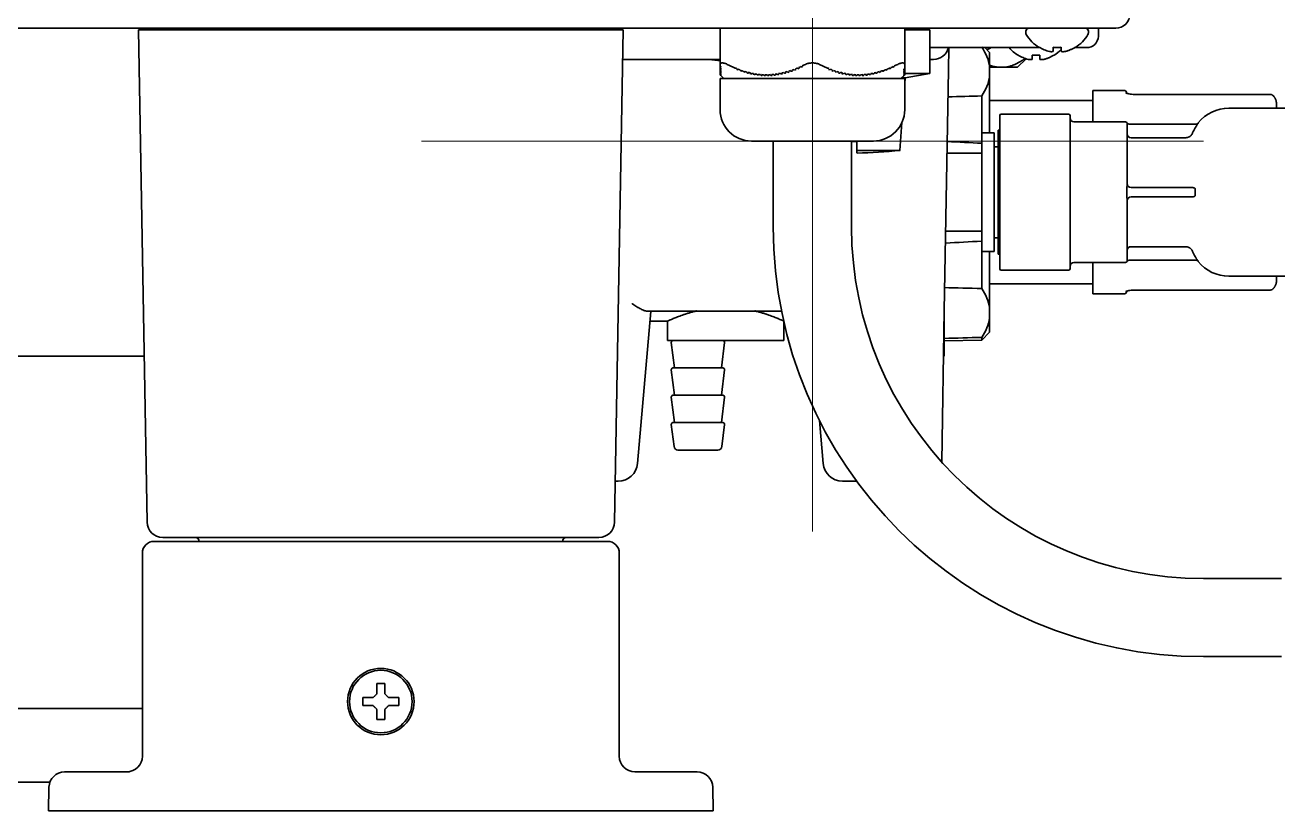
# Model space of a CAD drawing. Extents: x 6327 to 10269, y -393 to 3204.
# Drawn here: x 7969.4 to 8129.6, y 1270.8 to 1371.4 of the extents above; entities that cross this region are included whole.
import ezdxf

# ---------------------------------------------------------------- set-up
doc = ezdxf.new("R2010")
doc.units = 0
doc.header["$LTSCALE"] = 5
doc.layers.get('0').update_dxf_attribs({"linetype": 'CONTINUOUS', "lineweight": 0})
doc.layers.add('1', color=7, linetype='CONTINUOUS', true_color=0xffffff)

msp = doc.modelspace()

# ---------------------------------------------------------------- linework, layer by layer
at = {"color": 1}
for p, q in [((8070.07, 1406.58), (8070.07, 1306.58)), ((8020.07, 1356.58), (8120.07, 1356.58))]:
    msp.add_line(p, q, dxfattribs=at)
at = {"layer": '1', "color": 7, "linetype": 'Continuous', "lineweight": 35}
for p, q in [((7474.67, 1371.03), (8108.87, 1371.03)), ((7983.87, 1370.83), (7987.87, 1370.83)), ((7984.97, 1307.79), (7983.87, 1370.83)), ((8041.87, 1370.83), (7987.87, 1370.83)), ((7996.12, 1371.03), (7996.12, 1370.83)), ((8000.62, 1370.83), (8000.62, 1371.03)), ((8005.37, 1371.03), (8005.37, 1370.83)), ((8024.37, 1370.83), (8024.37, 1371.03)), ((8027.67, 1370.83), (8027.67, 1371.03)), ((8029.12, 1371.03), (8029.12, 1370.83)), ((8033.62, 1370.83), (8033.62, 1371.03)), ((8041.87, 1370.83), (8045.87, 1370.83)), ((8044.77, 1307.79), (8045.87, 1370.83)), ((8058.27, 1366.35), (8058.27, 1371.03)), ((8081.87, 1366.35), (8081.87, 1371.03)), ((8081.87, 1370.83), (8085.1, 1370.83)), ((8085.1, 1365.23), (8085.1, 1370.83)), ((8097.37, 1370.63), (8097.37, 1370.43)), ((8105.37, 1370.43), (8105.37, 1370.63)), ((8106.67, 1371.03), (8106.64, 1369.97)), ((8099.17, 1368.53), (8085.1, 1368.53)), ((8087.53, 1368.53), (8087.48, 1365.67)), ((8092.72, 1367.93), (8092.13, 1368.53)), ((8099.07, 1368.55), (8099.07, 1368.58)), ((8101.67, 1368.53), (8100.87, 1368.53)), ((8101.88, 1368.53), (8101.67, 1368.53)), ((8105.14, 1368.53), (8103.6, 1368.53)), ((8103.67, 1368.58), (8103.67, 1368.55)), ((8045.8, 1367.03), (8058.27, 1367.03)), ((8085.1, 1367.03), (8085.54, 1367.03)), ((8092.72, 1366.15), (8092.72, 1367.93)), ((8096.29, 1366.02), (8097.39, 1367.12)), ((8096.37, 1367.55), (8096.37, 1367.58)), ((8100.97, 1367.58), (8100.97, 1367.55)), ((8058.27, 1366.2), (8058.27, 1366.35)), ((8058.27, 1366.2), (8058.27, 1366.12)), ((8058.27, 1366), (8058.27, 1366.12)), ((8058.27, 1366), (8058.27, 1365.93)), ((8058.37, 1365.83), (8058.27, 1365.93)), ((8058.27, 1365.82), (8058.27, 1365.93)), ((8058.27, 1365.82), (8058.27, 1365.75)), ((8058.37, 1365.73), (8058.27, 1365.82)), ((8058.37, 1365.66), (8058.27, 1365.75)), ((8058.27, 1365.66), (8058.27, 1365.75)), ((8058.27, 1365.66), (8058.27, 1365.6)), ((8058.37, 1365.56), (8058.27, 1365.66)), ((8058.37, 1365.5), (8058.27, 1365.6)), ((8058.27, 1365.51), (8058.27, 1365.6)), ((8058.27, 1365.51), (8058.27, 1365.46)), ((8058.37, 1365.42), (8058.27, 1365.51)), ((8058.37, 1365.37), (8058.27, 1365.46)), ((8058.27, 1365.39), (8058.27, 1365.46)), ((8058.27, 1365.39), (8058.27, 1365.34)), ((8058.37, 1365.29), (8058.27, 1365.39)), ((8058.37, 1365.25), (8058.27, 1365.34)), ((8058.27, 1365.28), (8058.27, 1365.34)), ((8058.27, 1365.28), (8058.27, 1365.25)), ((8058.37, 1365.19), (8058.27, 1365.28)), ((8058.37, 1365.15), (8058.27, 1365.25)), ((8058.27, 1365.2), (8058.27, 1365.25)), ((8058.37, 1366.11), (8058.37, 1366.03)), ((8058.37, 1365.91), (8058.37, 1365.83)), ((8058.37, 1365.73), (8058.37, 1365.66)), ((8058.37, 1365.56), (8058.37, 1365.5)), ((8058.37, 1365.42), (8058.37, 1365.37)), ((8058.37, 1365.29), (8058.37, 1365.25)), ((8060.37, 1365.85), (8060.42, 1365.76)), ((8060.54, 1365.78), (8060.59, 1365.69)), ((8060.8, 1365.69), (8060.85, 1365.59)), ((8060.98, 1365.62), (8061.03, 1365.53)), ((8061.24, 1365.54), (8061.29, 1365.44)), ((8061.41, 1365.48), (8061.46, 1365.39)), ((8061.67, 1365.41), (8061.72, 1365.31)), ((8061.84, 1365.36), (8061.89, 1365.27)), ((8062.1, 1365.3), (8062.15, 1365.2)), ((8062.27, 1365.26), (8062.32, 1365.16)), ((8066.05, 1365.15), (8066, 1365.25)), ((8066.22, 1365.19), (8066.17, 1365.28)), ((8066.48, 1365.25), (8066.43, 1365.34)), ((8066.65, 1365.29), (8066.6, 1365.39)), ((8066.91, 1365.37), (8066.86, 1365.46)), ((8067.09, 1365.42), (8067.04, 1365.51)), ((8067.35, 1365.5), (8067.3, 1365.6)), ((8067.52, 1365.56), (8067.47, 1365.66)), ((8067.78, 1365.66), (8067.73, 1365.75)), ((8067.95, 1365.73), (8067.9, 1365.82)), ((8068.21, 1365.83), (8068.16, 1365.93)), ((8072.17, 1365.85), (8072.12, 1365.76)), ((8072.34, 1365.78), (8072.29, 1365.69)), ((8072.6, 1365.69), (8072.55, 1365.59)), ((8072.78, 1365.62), (8072.73, 1365.53)), ((8073.04, 1365.54), (8072.99, 1365.44)), ((8073.21, 1365.48), (8073.16, 1365.39)), ((8073.47, 1365.41), (8073.42, 1365.31)), ((8073.64, 1365.36), (8073.59, 1365.27)), ((8073.9, 1365.3), (8073.85, 1365.2)), ((8074.07, 1365.26), (8074.02, 1365.16)), ((8077.75, 1365.15), (8077.8, 1365.25)), ((8077.92, 1365.19), (8077.97, 1365.28)), ((8078.18, 1365.25), (8078.23, 1365.34)), ((8078.35, 1365.29), (8078.4, 1365.39)), ((8078.61, 1365.37), (8078.66, 1365.46)), ((8078.79, 1365.42), (8078.84, 1365.51)), ((8079.05, 1365.5), (8079.1, 1365.6)), ((8079.22, 1365.56), (8079.27, 1365.66)), ((8079.48, 1365.66), (8079.53, 1365.75)), ((8079.65, 1365.73), (8079.7, 1365.82)), ((8079.91, 1365.83), (8079.96, 1365.93)), ((8081.87, 1365.85), (8081.77, 1365.76)), ((8081.87, 1365.78), (8081.77, 1365.69)), ((8081.77, 1365.69), (8081.77, 1365.76)), ((8081.87, 1365.69), (8081.77, 1365.59)), ((8081.87, 1365.62), (8081.77, 1365.53)), ((8081.77, 1365.53), (8081.77, 1365.59)), ((8081.87, 1365.54), (8081.77, 1365.44)), ((8081.87, 1365.48), (8081.77, 1365.39)), ((8081.77, 1365.39), (8081.77, 1365.44)), ((8081.87, 1365.41), (8081.77, 1365.31)), ((8081.87, 1365.36), (8081.77, 1365.27)), ((8081.77, 1365.27), (8081.77, 1365.31)), ((8081.87, 1365.3), (8081.77, 1365.2)), ((8081.87, 1365.26), (8081.77, 1365.16)), ((8081.87, 1365.84), (8081.87, 1365.78)), ((8081.87, 1365.69), (8081.87, 1365.78)), ((8081.87, 1365.69), (8081.87, 1365.62)), ((8081.87, 1365.54), (8081.87, 1365.62)), ((8081.87, 1365.54), (8081.87, 1365.48)), ((8081.87, 1365.41), (8081.87, 1365.48)), ((8081.87, 1365.41), (8081.87, 1365.36)), ((8081.87, 1365.3), (8081.87, 1365.36)), ((8081.87, 1365.3), (8081.87, 1365.26)), ((8081.87, 1365.21), (8081.87, 1365.26)), ((8087.48, 1365.67), (8086.94, 1334.89)), ((8092.72, 1366.15), (8092.72, 1364.82)), ((8093.87, 1366.02), (8092.72, 1366.02)), ((8093.87, 1366.02), (8094.65, 1366.02)), ((8096.29, 1366.02), (8094.65, 1366.02)), ((8058.27, 1365.2), (8058.27, 1365.17)), ((8058.37, 1365.1), (8058.27, 1365.2)), ((8058.37, 1365.07), (8058.27, 1365.17)), ((8058.27, 1365.13), (8058.27, 1365.17)), ((8058.27, 1365.13), (8058.27, 1365.11)), ((8058.37, 1365.03), (8058.27, 1365.13)), ((8058.37, 1365.01), (8058.27, 1365.11)), ((8058.27, 1365.09), (8058.27, 1365.11)), ((8058.27, 1365.09), (8058.27, 1365.08)), ((8058.37, 1364.99), (8058.27, 1365.09)), ((8058.27, 1365.08), (8058.37, 1364.98)), ((8058.27, 1365.06), (8058.27, 1365.08)), ((8058.27, 1365.06), (8058.27, 1365.06)), ((8058.27, 1365.06), (8058.37, 1364.96)), ((8058.27, 1365.06), (8058.37, 1364.96)), ((8058.27, 1365.06), (8058.76, 1364.58)), ((8070.07, 1364.58), (8058.27, 1364.58)), ((8058.27, 1364.58), (8058.27, 1360.58)), ((8058.37, 1365.19), (8058.37, 1365.15)), ((8058.37, 1365.1), (8058.37, 1365.07)), ((8058.37, 1365.03), (8058.37, 1365.01)), ((8058.37, 1364.99), (8058.37, 1364.98)), ((8058.37, 1364.96), (8058.37, 1364.96)), ((8062.53, 1365.21), (8062.58, 1365.11)), ((8062.71, 1365.18), (8062.76, 1365.08)), ((8062.97, 1365.14), (8063.02, 1365.04)), ((8063.14, 1365.12), (8063.19, 1365.02)), ((8063.4, 1365.09), (8063.45, 1364.99)), ((8063.57, 1365.08), (8063.62, 1364.98)), ((8063.83, 1365.07), (8063.88, 1364.97)), ((8064.01, 1365.06), (8064.06, 1364.96)), ((8064.27, 1365.06), (8064.32, 1364.96)), ((8064.44, 1365.06), (8064.49, 1364.96)), ((8064.75, 1364.98), (8064.7, 1365.08)), ((8064.92, 1364.99), (8064.87, 1365.09)), ((8065.18, 1365.01), (8065.13, 1365.11)), ((8065.36, 1365.03), (8065.31, 1365.13)), ((8065.62, 1365.07), (8065.57, 1365.17)), ((8065.79, 1365.1), (8065.74, 1365.2)), ((8081.87, 1364.58), (8070.07, 1364.58)), ((8074.33, 1365.21), (8074.28, 1365.11)), ((8074.51, 1365.18), (8074.46, 1365.08)), ((8074.77, 1365.14), (8074.72, 1365.04)), ((8074.94, 1365.12), (8074.89, 1365.02)), ((8075.2, 1365.09), (8075.15, 1364.99)), ((8075.37, 1365.08), (8075.32, 1364.98)), ((8075.63, 1365.07), (8075.58, 1364.97)), ((8075.81, 1365.06), (8075.76, 1364.96)), ((8076.07, 1365.06), (8076.02, 1364.96)), ((8076.24, 1365.06), (8076.19, 1364.96)), ((8076.45, 1364.98), (8076.5, 1365.08)), ((8076.62, 1364.99), (8076.67, 1365.09)), ((8076.88, 1365.01), (8076.93, 1365.11)), ((8077.06, 1365.03), (8077.11, 1365.13)), ((8077.32, 1365.07), (8077.37, 1365.17)), ((8077.49, 1365.1), (8077.54, 1365.2)), ((8081.39, 1364.58), (8081.87, 1365.06)), ((8081.48, 1364.67), (8081.92, 1364.67)), ((8081.87, 1365.21), (8081.77, 1365.11)), ((8081.77, 1365.16), (8081.77, 1365.2)), ((8081.87, 1365.18), (8081.77, 1365.08)), ((8081.87, 1365.14), (8081.77, 1365.04)), ((8081.87, 1365.12), (8081.77, 1365.02)), ((8081.77, 1365.08), (8081.77, 1365.11)), ((8081.87, 1365.09), (8081.77, 1364.99)), ((8081.87, 1365.08), (8081.77, 1364.98)), ((8081.87, 1365.07), (8081.77, 1364.97)), ((8081.87, 1365.06), (8081.77, 1364.96)), ((8081.77, 1365.02), (8081.77, 1365.04)), ((8081.77, 1364.98), (8081.77, 1364.99)), ((8081.77, 1364.96), (8081.77, 1364.97)), ((8085.1, 1365.23), (8081.8, 1365.23)), ((8081.87, 1365.21), (8081.87, 1365.18)), ((8081.87, 1365.14), (8081.87, 1365.18)), ((8081.87, 1365.14), (8081.87, 1365.12)), ((8081.87, 1365.09), (8081.87, 1365.12)), ((8081.87, 1365.09), (8081.87, 1365.08)), ((8081.87, 1365.07), (8081.87, 1365.08)), ((8081.87, 1365.07), (8081.87, 1365.06)), ((8081.87, 1365.06), (8081.87, 1365.06)), ((8081.87, 1363.95), (8081.92, 1364.67)), ((8081.87, 1360.58), (8081.87, 1364.58)), ((8081.92, 1364.67), (8085.1, 1365.23)), ((8092.72, 1364.82), (8092.72, 1357.63)), ((8091.72, 1356.29), (8091.72, 1362.35)), ((8105.92, 1359.03), (8105.92, 1363.03)), ((8110.02, 1363.03), (8105.92, 1363.03)), ((8110.22, 1362.83), (8110.22, 1362.63)), ((8128.54, 1362.55), (8111.22, 1362.55)), ((8111.22, 1362.55), (8111.22, 1362.55)), ((8105.92, 1361.78), (8092.72, 1361.78)), ((8148.32, 1360.78), (8123.32, 1360.78)), ((8129.42, 1361.32), (8129.42, 1360.78)), ((8081.27, 1355.37), (8081.52, 1358.94)), ((8094.02, 1359.83), (8094.02, 1350.03)), ((8102.82, 1360.03), (8094.22, 1360.03)), ((8103.02, 1340.23), (8103.02, 1359.83)), ((8110.12, 1359.03), (8103.52, 1359.03)), ((8110.29, 1358.94), (8110.29, 1358.93)), ((8119.43, 1358.91), (8119.43, 1358.9)), ((8091.72, 1342.43), (8091.72, 1357.63)), ((8093.32, 1357.63), (8091.72, 1357.63)), ((8093.32, 1357.63), (8093.32, 1342.43)), ((8093.82, 1357.98), (8093.82, 1350.03)), ((8094.02, 1357.98), (8093.82, 1357.98)), ((8110.32, 1358.76), (8110.32, 1351.08)), ((8119.04, 1358.73), (8110.7, 1358.73)), ((8077.87, 1356.58), (8062.27, 1356.58)), ((8065.07, 1356.58), (8065.07, 1345.58)), ((8075.07, 1345.58), (8075.07, 1356.58)), ((8075.77, 1356.53), (8075.07, 1356.53)), ((8075.77, 1355.37), (8075.77, 1356.53)), ((8093.82, 1355.85), (8093.32, 1355.85)), ((8117.78, 1357), (8110.82, 1357)), ((8081.27, 1355.37), (8075.77, 1355.37)), ((8091.72, 1355.03), (8087.29, 1355.03)), ((8093.82, 1350.03), (8093.82, 1342.08)), ((8094.02, 1350.03), (8094.02, 1340.23)), ((8110.29, 1349.61), (8110.29, 1350.45)), ((8118.6, 1350.63), (8110.82, 1350.63)), ((8110.82, 1349.43), (8118.6, 1349.43)), ((8119.04, 1350.44), (8119.04, 1349.62)), ((8110.32, 1348.97), (8110.32, 1341.29)), ((8087.12, 1345.03), (8091.72, 1345.03)), ((8091.72, 1337.7), (8091.72, 1343.76)), ((8093.32, 1344.2), (8093.82, 1344.2)), ((8110.82, 1343.05), (8117.78, 1343.05)), ((8091.72, 1342.43), (8093.32, 1342.43)), ((8092.72, 1342.43), (8092.72, 1335.24)), ((8093.82, 1342.08), (8094.02, 1342.08)), ((8110.7, 1341.33), (8119.04, 1341.33)), ((8094.22, 1340.03), (8102.82, 1340.03)), ((8103.52, 1341.03), (8110.12, 1341.03)), ((8105.92, 1337.03), (8105.92, 1341.03)), ((8110.29, 1341.12), (8110.29, 1341.11)), ((8119.43, 1341.15), (8119.43, 1341.14)), ((8092.72, 1338.28), (8105.92, 1338.28)), ((8123.32, 1339.28), (8148.32, 1339.28)), ((8129.42, 1339.28), (8129.42, 1338.73)), ((8105.92, 1337.03), (8110.02, 1337.03)), ((8110.22, 1337.23), (8110.22, 1337.43)), ((8111.22, 1337.5), (8111.22, 1337.51)), ((8111.22, 1337.5), (8128.54, 1337.5)), ((8066.13, 1334.82), (8048.87, 1334.82)), ((8049.4, 1334.74), (8049.41, 1334.82)), ((8086.6, 1315.5), (8086.94, 1334.89)), ((8092.72, 1335.24), (8092.72, 1333.9)), ((8047.7, 1315.31), (8049.4, 1334.74)), ((8049.29, 1333.53), (8051.62, 1333.53)), ((8051.52, 1333.57), (8051.52, 1331.03)), ((8066.33, 1333.53), (8066.41, 1333.53)), ((8066.42, 1331.03), (8066.42, 1333.47)), ((8086.92, 1333.79), (8086.92, 1329.03)), ((8092.72, 1332.13), (8092.72, 1333.9)), ((8091.72, 1331.11), (8092.72, 1332.13)), ((8066.42, 1331.03), (8051.52, 1331.03)), ((8052.02, 1330.8), (8052.42, 1327.53)), ((8058.42, 1327.53), (8058.82, 1330.8)), ((8086.92, 1331.02), (8091.72, 1331.11)), ((8091.72, 1331.11), (8091.72, 1331.44)), ((7902.78, 1329.03), (7981.68, 1329.03)), ((7981.68, 1329.03), (7983.12, 1329.03)), ((7983.12, 1329.03), (7984.6, 1329.03)), ((8052.02, 1327.3), (8052.42, 1324.03)), ((8052.22, 1327.53), (8058.62, 1327.53)), ((8058.42, 1324.03), (8058.82, 1327.3)), ((8052.02, 1323.8), (8052.42, 1320.53)), ((8052.22, 1324.03), (8058.62, 1324.03)), ((8058.42, 1320.53), (8058.82, 1323.8)), ((8052.22, 1320.53), (8058.62, 1320.53)), ((8070.97, 1320.81), (8071.45, 1315.31)), ((8052.02, 1320.3), (8052.37, 1317.47)), ((8058.48, 1317.47), (8058.82, 1320.3)), ((8057.98, 1317.03), (8052.87, 1317.03)), ((8044.86, 1313.03), (8045.21, 1313.03)), ((8073.94, 1313.03), (8075.74, 1313.03)), ((7985.87, 1305.33), (7988.37, 1305.33)), ((7988.97, 1305.83), (7986.97, 1305.83)), ((7988.37, 1305.33), (8041.37, 1305.33)), ((8040.77, 1305.83), (7988.97, 1305.83)), ((8038.11, 1305.33), (8038.11, 1305.33)), ((8042.77, 1305.83), (8040.77, 1305.83)), ((8041.37, 1305.33), (8043.87, 1305.33)), ((7984.37, 1277.83), (7984.37, 1303.83)), ((8045.37, 1303.83), (8045.37, 1277.83)), ((8130.07, 1300.58), (8120.07, 1300.58)), ((8120.07, 1290.58), (8130.07, 1290.58)), ((8012.57, 1284.83), (8012.57, 1285.33)), ((8017.17, 1285.33), (8017.17, 1284.83)), ((7981.65, 1283.95), (7902.85, 1283.95)), ((7982.16, 1283.95), (7981.65, 1283.95)), ((7984.37, 1283.95), (7982.16, 1283.95)), ((8012.57, 1284.33), (8012.57, 1284.83)), ((8017.17, 1284.83), (8017.17, 1284.33)), ((7973.46, 1275.58), (7973.45, 1275.57)), ((7974.43, 1275.83), (7976.43, 1275.83)), ((7976.43, 1275.83), (7982.74, 1275.83)), ((8047.37, 1275.83), (8053.32, 1275.83)), ((8053.32, 1275.83), (8055.32, 1275.83)), ((8056.3, 1275.57), (8056.28, 1275.58)), ((7972.55, 1274.53), (7966.36, 1274.53)), ((7972.37, 1270.83), (7972.43, 1273.86)), ((8057.32, 1273.86), (8057.37, 1270.83)), ((7976.37, 1270.83), (7972.37, 1270.83)), ((8053.37, 1270.83), (7976.37, 1270.83)), ((8057.37, 1270.83), (8053.37, 1270.83))]:
    msp.add_line(p, q, dxfattribs=at)
for radius in [4.25, 4]:
    msp.add_circle((8014.87, 1284.83), radius, dxfattribs=at)
for centre, radius, start, end in [((8108.87, 1372.83), 1.8, 270, 0), ((8097.77, 1370.63), 0.4, 90, 180), ((8097.77, 1370.43), 0.4, 180, 210.3012), ((8101.57, 1372.65), 4.8, 210.3012, 238.6074), ((8101.17, 1372.65), 4.8, 301.3459, 329.6988), ((8104.97, 1370.63), 0.4, 0, 90), ((8104.97, 1370.43), 0.4, 329.6988, 0), ((8085.54, 1369.03), 2, 270, 345.5221), ((8098.87, 1371.65), 4.8, 220.5419, 238.6273), ((8101.37, 1372.33), 3.78, 262.3959, 269.9965), ((8101.37, 1372.33), 3.78, 270.0035, 277.6041), ((8105.14, 1370.03), 1.5, 270, 358), ((8098.47, 1371.65), 4.8, 301.3727, 315.5264), ((8185.17, 1505.34), 188.32, 227.6358, 227.6769), ((8194.36, 1514.41), 201.27, 227.4571, 227.4958), ((8210.35, 1530.22), 223.82, 227.1979, 227.2328), ((8110.02, 1362.83), 0.2, 0, 90), ((8062.27, 1360.58), 4, 180, 270), ((8077.87, 1360.58), 4, 270, 0), ((8123.32, 1355.78), 5, 90, 141.1508), ((8094.22, 1359.83), 0.2, 90, 180), ((8102.82, 1359.83), 0.2, 0, 90), ((8103.52, 1359.53), 0.5, 180, 270), ((8110.12, 1358.83), 0.2, 34.8499, 90), ((8110.7, 1359.23), 0.5, 214.8499, 270), ((8119.04, 1359.23), 0.5, 270, 321.1508), ((7949.62, -1340.61), 2700.64, 86.98385, 87.07739), ((8074.86, 1415.03), 60, 270.8721, 276.1375), ((8110.82, 1351.13), 0.5, 180, 270), ((8110.82, 1348.93), 0.5, 90, 180), ((8120.07, 1345.58), 55, 180, 270), ((8120.07, 1345.58), 45, 180, 270), ((7949.62, 4040.66), 2700.64, 272.91779, 273.01615), ((8110.7, 1340.83), 0.5, 90, 145.1501), ((8119.04, 1340.83), 0.5, 38.8492, 90), ((8094.22, 1340.23), 0.2, 180, 270), ((8102.82, 1340.23), 0.2, 270, 0), ((8103.52, 1340.53), 0.5, 90, 180), ((8110.12, 1341.23), 0.2, 270, 325.1501), ((8123.32, 1344.28), 5, 218.8492, 270), ((8110.02, 1337.23), 0.2, 270, 0), ((8052.22, 1330.83), 0.2, 90, 186.9365), ((8058.62, 1330.83), 0.2, 353.0635, 90), ((8052.22, 1327.33), 0.2, 90, 186.9365), ((8058.62, 1327.33), 0.2, 353.0635, 90), ((8052.22, 1323.83), 0.2, 90, 186.9365), ((8058.62, 1323.83), 0.2, 353.0635, 90), ((8052.22, 1320.33), 0.2, 90, 186.9365), ((8058.62, 1320.33), 0.2, 353.0635, 90), ((8052.87, 1317.53), 0.5, 186.9365, 270), ((8057.98, 1317.53), 0.5, 270, 353.0635), ((8045.21, 1315.53), 2.5, 270.5394, 355), ((8073.94, 1315.53), 2.5, 185, 269.238), ((7986.97, 1307.83), 2, 181, 270), ((8042.77, 1307.83), 2, 270, 359), ((7985.87, 1303.83), 1.5, 90, 180), ((7991.13, 1305.33), 0.5, 1, 90), ((8038.61, 1305.33), 0.5, 90, 179), ((8043.87, 1303.83), 1.5, 0, 90), ((7982.37, 1277.83), 2, 270, 0), ((8047.37, 1277.83), 2, 180, 270), ((7974.43, 1273.83), 2, 90, 179), ((8055.32, 1273.83), 2, 1, 90)]:
    msp.add_arc(centre, radius, start, end, dxfattribs=at)
for centre, major_axis, ratio, start_param, end_param in [((8065.22, 1381.53), (0, 16.72), 0.866025, 2.803604, 2.816256), ((8064.99, 1381.12), (0, 16.18), 0.866025, 2.818486, 2.837982), ((8064.91, 1380.43), (0, 15.57), 0.866025, 2.835814, 2.849259), ((8064.72, 1380.11), (0, 15.12), 0.866025, 2.851342, 2.87199), ((8064.67, 1379.49), (0, 14.58), 0.866025, 2.869992, 2.884205), ((8064.52, 1379.24), (0, 14.22), 0.866025, 2.886105, 2.907849), ((8064.5, 1378.68), (0, 13.75), 0.866025, 2.90606, 2.920993), ((8064.38, 1378.52), (0, 13.47), 0.866025, 2.922673, 2.945428), ((8064.28, 1377.92), (0, 12.87), 0.866025, 2.960893, 2.984539), ((8064.08, 1377.84), (0, 12.78), 0.866025, 3.291947, 3.315729), ((8063.99, 1378.41), (0, 13.36), 0.866025, 3.331293, 3.354207), ((8063.97, 1378.56), (0, 13.62), 0.866025, 3.355847, 3.370895), ((8063.85, 1379.11), (0, 14.08), 0.866025, 3.369144, 3.391064), ((8063.81, 1379.34), (0, 14.43), 0.866025, 3.39293, 3.407267), ((8063.66, 1379.95), (0, 14.96), 0.866025, 3.405302, 3.426138), ((8063.58, 1380.27), (0, 15.39), 0.866025, 3.428193, 3.44177), ((8063.41, 1380.94), (0, 15.99), 0.866025, 3.439628, 3.459319), ((8063.28, 1381.34), (0, 16.51), 0.866025, 3.461528, 3.474314), ((8063.08, 1382.08), (0, 17.18), 0.866025, 3.472031, 3.490549), ((8062.91, 1382.56), (0, 17.81), 0.866025, 3.492876, 3.504862), ((8062.66, 1383.36), (0, 18.56), 0.866025, 3.502473, 3.519811), ((8144.38, 1530.22), (0, -223.82), 0.5, 5.536148, 5.536757), ((8136.64, 1514.41), (0, -201.27), 0.5, 5.540672, 5.541346), ((8062.44, 1383.94), (0, 19.29), 0.866025, 3.522224, 3.533416), ((8062.13, 1384.88), (0, 20.19), 0.866025, 3.530974, 3.549782), ((8132.22, 1505.34), (0, -188.32), 0.5, 5.54379, 5.544508), ((8076.92, 1381.53), (0, -16.72), 0.866025, 5.945196, 5.957848), ((8076.79, 1381.12), (0, -16.18), 0.866025, 5.960079, 5.979575), ((8076.61, 1380.43), (0, -15.57), 0.866025, 5.977407, 5.990852), ((8076.52, 1380.11), (0, -15.12), 0.866025, 5.992935, 6.013582), ((8076.37, 1379.49), (0, -14.58), 0.866025, 6.011585, 6.025797), ((8076.32, 1379.24), (0, -14.22), 0.866025, 6.027697, 6.049442), ((8076.2, 1378.68), (0, -13.75), 0.866025, 6.047652, 6.062585), ((8076.18, 1378.52), (0, -13.47), 0.866025, 6.064266, 6.08702), ((8076.08, 1377.92), (0, -12.87), 0.866025, 6.102485, 6.126131), ((8075.88, 1377.84), (0, -12.78), 0.866025, 0.150355, 0.174136), ((8075.79, 1378.41), (0, -13.36), 0.866025, 0.189701, 0.212614), ((8075.67, 1378.56), (0, -13.62), 0.866025, 0.214254, 0.229302), ((8075.65, 1379.11), (0, -14.08), 0.866025, 0.227551, 0.249472), ((8075.51, 1379.34), (0, -14.43), 0.866025, 0.251338, 0.265675), ((8075.46, 1379.95), (0, -14.96), 0.866025, 0.26371, 0.284546), ((8075.28, 1380.27), (0, -15.39), 0.866025, 0.286601, 0.300177), ((8075.21, 1380.94), (0, -15.99), 0.866025, 0.298035, 0.317727), ((8074.98, 1381.34), (0, -16.51), 0.866025, 0.319935, 0.332721), ((8074.88, 1382.08), (0, -17.18), 0.866025, 0.330439, 0.348956), ((8074.61, 1382.56), (0, -17.81), 0.866025, 0.351283, 0.363269), ((8004.1, 1530.22), (0, -223.82), 0.5, 0.746428, 0.747037), ((8074.46, 1383.36), (0, -18.56), 0.866025, 0.36088, 0.378218), ((8012.35, 1514.41), (0, -201.27), 0.5, 0.741839, 0.742513), ((8074.14, 1383.94), (0, -19.29), 0.866025, 0.380632, 0.391823), ((8017.12, 1505.34), (0, -188.32), 0.5, 0.738677, 0.739395), ((8073.93, 1384.88), (0, -20.19), 0.866025, 0.389382, 0.408189), ((8064.37, 1378.02), (0, 13.07), 0.866025, 2.943883, 2.959468), ((8064.3, 1377.49), (0, 12.53), 0.866025, 2.983273, 2.999417), ((8064.22, 1377.46), (0, 12.41), 0.866025, 3.000555, 3.024939), ((8064.25, 1377.09), (0, 12.13), 0.866025, 3.023982, 3.040571), ((8064.19, 1377.13), (0, 12.08), 0.866025, 3.041395, 3.066336), ((8064.23, 1376.82), (0, 11.86), 0.866025, 3.065712, 3.082613), ((8064.17, 1376.93), (0, 11.87), 0.866025, 3.083101, 3.108394), ((8064.22, 1376.68), (0, 11.72), 0.866025, 3.108118, 3.125186), ((8064.17, 1376.86), (0, 11.8), 0.866025, 3.125326, 3.150747), ((8064.22, 1376.67), (0, 11.71), 0.866025, 3.150828, 3.167908), ((8064.17, 1376.91), (0, 11.85), 0.866025, 3.167692, 3.193022), ((8064.22, 1376.79), (0, 11.83), 0.866025, 3.193452, 3.210392), ((8064.16, 1377.09), (0, 12.03), 0.866025, 3.209826, 3.234841), ((8064.2, 1377.03), (0, 12.07), 0.866025, 3.235609, 3.252261), ((8064.13, 1377.4), (0, 12.34), 0.866025, 3.251358, 3.275849), ((8064.16, 1377.41), (0, 12.45), 0.866025, 3.276936, 3.293163), ((8064.09, 1377.92), (0, 12.97), 0.866025, 3.317108, 3.332793), ((8076.07, 1378.02), (0, -13.07), 0.866025, 6.085476, 6.10106), ((8076, 1377.49), (0, -12.53), 0.866025, 6.124865, 6.141009), ((8076.02, 1377.46), (0, -12.41), 0.866025, 6.142147, 6.166532), ((8075.95, 1377.09), (0, -12.13), 0.866025, 6.165575, 6.182164), ((8075.99, 1377.13), (0, -12.08), 0.866025, 6.182987, 6.207929), ((8075.93, 1376.82), (0, -11.86), 0.866025, 6.207304, 6.224206), ((8075.97, 1376.93), (0, -11.87), 0.866025, 6.224694, 6.249986), ((8075.92, 1376.68), (0, -11.72), 0.866025, 6.249711, 6.266779), ((8075.97, 1376.86), (0, -11.8), 0.866025, 6.266918, 6.29234), ((8075.92, 1376.67), (0, -11.71), 0.866025, 0.009235, 0.026316), ((8075.97, 1376.91), (0, -11.85), 0.866025, 0.0261, 0.051429), ((8075.92, 1376.79), (0, -11.83), 0.866025, 0.051859, 0.0688), ((8075.96, 1377.09), (0, -12.03), 0.866025, 0.068233, 0.093248), ((8075.9, 1377.03), (0, -12.07), 0.866025, 0.094016, 0.110668), ((8075.93, 1377.4), (0, -12.34), 0.866025, 0.109765, 0.134256), ((8075.86, 1377.41), (0, -12.45), 0.866025, 0.135344, 0.151571), ((8075.79, 1377.92), (0, -12.97), 0.866025, 0.175515, 0.191201), ((7949.62, 2710.8), (2700.64, 0), 0.5, 4.763435, 4.765031), ((8110.82, 1357.5), (0.5, 0), 0.98933, 3.141593, 4.712389), ((8110.82, 1342.56), (-0.5, 0), 0.98933, -1.570796, 0), ((7949.62, -10.75), (-2700.64, 0), 0.5, 4.659747, 4.661527), ((7949.62, 2679.89), (-2700.64, 0), 0.5, 1.621658, 1.623438)]:
    msp.add_ellipse(centre, major_axis=major_axis, ratio=ratio, start_param=start_param, end_param=end_param, dxfattribs=at)
for points, knots in [([(8091.72, 1368.62), (8091.98, 1368.22), (8092.2, 1367.81), (8092.54, 1366.99), (8092.66, 1366.57), (8092.72, 1366.15)], [0, 0, 0, 0, 0.5, 0.5, 1, 1, 1, 1]), ([(8092.38, 1368.27), (8092.41, 1368.29), (8092.49, 1368.32), (8092.62, 1368.38), (8092.76, 1368.45), (8092.84, 1368.5), (8092.87, 1368.52)], [0, 0, 0, 0, 0.178863, 0.513168, 0.847473, 1, 1, 1, 1]), ([(8099.07, 1368.58), (8099.28, 1368.46), (8099.49, 1368.35), (8099.81, 1368.21), (8099.92, 1368.17), (8100.14, 1368.09), (8100.26, 1368.06), (8100.37, 1368.03)], [0, 0, 0, 0, 0.5, 0.5, 0.75, 0.75, 1, 1, 1, 1]), ([(8101.87, 1368.58), (8101.87, 1368.46), (8101.87, 1368.35), (8101.87, 1368.21), (8101.87, 1368.17), (8101.87, 1368.09), (8101.87, 1368.06), (8101.87, 1368.03)], [0, 0, 0, 0, 0.5, 0.5, 0.75, 0.75, 1, 1, 1, 1]), ([(8058.27, 1366.86), (8058.23, 1366.87), (8058.2, 1366.87), (8058.13, 1366.88), (8058.09, 1366.88), (8058.03, 1366.89), (8057.86, 1366.91), (8057.7, 1366.93), (8057.45, 1366.96), (8057.32, 1366.97), (8057.07, 1366.99), (8056.95, 1367.01), (8056.71, 1367.02), (8056.59, 1367.03), (8056.47, 1367.03)], [0, 0, 0, 0, 0.05784, 0.05784, 0.110182, 0.110182, 0.162524, 0.371893, 0.371893, 0.581262, 0.581262, 0.790631, 0.790631, 1, 1, 1, 1]), ([(8097.25, 1367.14), (8097.06, 1367.01), (8096.87, 1366.88), (8096.36, 1366.56), (8096.03, 1366.39), (8095.6, 1366.24), (8095.52, 1366.21), (8095.39, 1366.17), (8095.34, 1366.15), (8095.26, 1366.13), (8095.04, 1366.08), (8094.83, 1366.04), (8094.65, 1366.02)], [0, 0, 0, 0, 0.223488, 0.223488, 0.611744, 0.611744, 0.708808, 0.708808, 0.75734, 0.75734, 0.805872, 1, 1, 1, 1]), ([(8096.37, 1367.58), (8096.58, 1367.46), (8096.79, 1367.35), (8097.11, 1367.21), (8097.22, 1367.17), (8097.44, 1367.09), (8097.56, 1367.06), (8097.67, 1367.03)], [0, 0, 0, 0, 0.5, 0.5, 0.75, 0.75, 1, 1, 1, 1]), ([(8099.17, 1367.58), (8099.17, 1367.46), (8099.17, 1367.35), (8099.17, 1367.21), (8099.17, 1367.17), (8099.17, 1367.09), (8099.17, 1367.06), (8099.17, 1367.03)], [0, 0, 0, 0, 0.5, 0.5, 0.75, 0.75, 1, 1, 1, 1]), ([(8059.27, 1366.35), (8059.2, 1366.38), (8059.13, 1366.41), (8059, 1366.47), (8058.93, 1366.5), (8058.85, 1366.52), (8058.84, 1366.53), (8058.81, 1366.53), (8058.76, 1366.55), (8058.72, 1366.56), (8058.64, 1366.57), (8058.59, 1366.58), (8058.53, 1366.58), (8058.52, 1366.58), (8058.5, 1366.57), (8058.47, 1366.57), (8058.44, 1366.57), (8058.39, 1366.55), (8058.36, 1366.54), (8058.33, 1366.51), (8058.33, 1366.51), (8058.32, 1366.49), (8058.3, 1366.48), (8058.29, 1366.46), (8058.28, 1366.41), (8058.27, 1366.38), (8058.27, 1366.35)], [0, 0, 0, 0, 0.125, 0.125, 0.25, 0.25, 0.28125, 0.28125, 0.3125, 0.375, 0.375, 0.5, 0.5, 0.53125, 0.53125, 0.5625, 0.625, 0.625, 0.75, 0.75, 0.78125, 0.78125, 0.8125, 0.875, 0.875, 1, 1, 1, 1]), ([(8069.07, 1366.35), (8069.14, 1366.38), (8069.22, 1366.41), (8069.38, 1366.47), (8069.46, 1366.5), (8069.57, 1366.52), (8069.59, 1366.53), (8069.63, 1366.53), (8069.69, 1366.55), (8069.76, 1366.56), (8069.89, 1366.57), (8069.98, 1366.58), (8070.16, 1366.58), (8070.25, 1366.57), (8070.43, 1366.55), (8070.52, 1366.54), (8070.62, 1366.51), (8070.64, 1366.51), (8070.69, 1366.49), (8070.75, 1366.48), (8070.81, 1366.46), (8070.93, 1366.41), (8071, 1366.38), (8071.07, 1366.35)], [0, 0, 0, 0, 0.125, 0.125, 0.25, 0.25, 0.28125, 0.28125, 0.3125, 0.375, 0.375, 0.5, 0.5, 0.625, 0.625, 0.75, 0.75, 0.78125, 0.78125, 0.8125, 0.875, 0.875, 1, 1, 1, 1]), ([(8081.87, 1366.35), (8081.87, 1366.38), (8081.87, 1366.41), (8081.85, 1366.47), (8081.83, 1366.5), (8081.8, 1366.52), (8081.8, 1366.53), (8081.78, 1366.53), (8081.76, 1366.55), (8081.74, 1366.56), (8081.69, 1366.57), (8081.65, 1366.58), (8081.59, 1366.58), (8081.58, 1366.58), (8081.56, 1366.57), (8081.52, 1366.57), (8081.48, 1366.57), (8081.4, 1366.55), (8081.34, 1366.54), (8081.26, 1366.51), (8081.25, 1366.51), (8081.22, 1366.49), (8081.17, 1366.48), (8081.12, 1366.46), (8081.02, 1366.41), (8080.94, 1366.38), (8080.87, 1366.35)], [0, 0, 0, 0, 0.125, 0.125, 0.25, 0.25, 0.28125, 0.28125, 0.3125, 0.375, 0.375, 0.5, 0.5, 0.53125, 0.53125, 0.5625, 0.625, 0.625, 0.75, 0.75, 0.78125, 0.78125, 0.8125, 0.875, 0.875, 1, 1, 1, 1]), ([(8093.87, 1366.02), (8093.52, 1366.06), (8093.18, 1366.14), (8092.8, 1366.28), (8092.76, 1366.3), (8092.72, 1366.31)], [0, 0, 0, 0, 0.890875, 0.890875, 1, 1, 1, 1]), ([(8092.72, 1364.82), (8092.66, 1364.39), (8092.54, 1363.98), (8092.2, 1363.16), (8091.98, 1362.75), (8091.72, 1362.35)], [0, 0, 0, 0, 0.5, 0.5, 1, 1, 1, 1]), ([(8111.22, 1362.56), (8111.18, 1362.55), (8111, 1362.55), (8110.7, 1362.58), (8110.4, 1362.64), (8110.23, 1362.7), (8110.19, 1362.72), (8110.18, 1362.73), (8110.18, 1362.73)], [0, 0, 0, 0, 0.089897, 0.349036, 0.612704, 0.835843, 0.975178, 1, 1, 1, 1]), ([(8128.81, 1362.51), (8128.78, 1362.52), (8128.75, 1362.53), (8128.68, 1362.54), (8128.65, 1362.55), (8128.59, 1362.55), (8128.55, 1362.55), (8128.49, 1362.55), (8128.46, 1362.55), (8128.42, 1362.55)], [0, 0, 0, 0, 0.25, 0.25, 0.5, 0.5, 0.75, 0.75, 1, 1, 1, 1]), ([(8129.27, 1361.99), (8129.25, 1362.04), (8129.22, 1362.09), (8129.17, 1362.17), (8129.16, 1362.19), (8129.12, 1362.24), (8129.11, 1362.26), (8129.05, 1362.33), (8129.01, 1362.37), (8128.95, 1362.42), (8128.94, 1362.43), (8128.92, 1362.44), (8128.9, 1362.45), (8128.87, 1362.48), (8128.84, 1362.5), (8128.81, 1362.51)], [0, 0, 0, 0, 0.25, 0.25, 0.375, 0.375, 0.5, 0.5, 0.75, 0.75, 0.8125, 0.8125, 0.875, 0.875, 1, 1, 1, 1]), ([(8129.42, 1361.32), (8129.42, 1361.33), (8129.42, 1361.34), (8129.42, 1361.35), (8129.42, 1361.38), (8129.42, 1361.43), (8129.42, 1361.47), (8129.4, 1361.56), (8129.39, 1361.62), (8129.37, 1361.71), (8129.37, 1361.73), (8129.35, 1361.79), (8129.34, 1361.82), (8129.31, 1361.89), (8129.29, 1361.95), (8129.27, 1361.99)], [0, 0, 0, 0, 0.03125, 0.03125, 0.0625, 0.125, 0.25, 0.25, 0.5, 0.5, 0.625, 0.625, 0.75, 0.75, 1, 1, 1, 1]), ([(8110.32, 1358.76), (8110.32, 1358.77), (8110.32, 1358.78), (8110.32, 1358.79), (8110.32, 1358.8), (8110.32, 1358.82), (8110.32, 1358.83), (8110.31, 1358.85), (8110.31, 1358.86), (8110.31, 1358.87), (8110.3, 1358.88), (8110.3, 1358.9), (8110.29, 1358.91), (8110.29, 1358.92), (8110.29, 1358.93), (8110.29, 1358.93)], [0, 0, 0, 0, 0.0625, 0.0625, 0.125, 0.125, 0.25, 0.25, 0.375, 0.375, 0.5, 0.5, 0.75, 0.75, 1, 1, 1, 1]), ([(8119.43, 1358.9), (8119.43, 1358.9), (8119.43, 1358.9), (8119.42, 1358.89), (8119.42, 1358.88), (8119.41, 1358.87), (8119.4, 1358.86), (8119.4, 1358.85), (8119.39, 1358.83), (8119.38, 1358.82), (8119.37, 1358.8), (8119.36, 1358.8), (8119.36, 1358.79), (8119.35, 1358.78), (8119.33, 1358.75), (8119.31, 1358.72), (8119.29, 1358.69), (8119.28, 1358.68), (8119.27, 1358.66), (8119.27, 1358.65), (8119.25, 1358.63), (8119.24, 1358.61), (8119.21, 1358.56), (8119.19, 1358.53), (8119.16, 1358.48), (8119.15, 1358.47), (8119.14, 1358.46), (8119.12, 1358.43), (8119.11, 1358.4), (8119.07, 1358.34), (8119.05, 1358.3), (8119.03, 1358.26)], [0, 0, 0, 0, 0.0625, 0.0625, 0.125, 0.1875, 0.1875, 0.25, 0.25, 0.3125, 0.3125, 0.34375, 0.34375, 0.375, 0.375, 0.5, 0.5, 0.53125, 0.53125, 0.5625, 0.5625, 0.625, 0.625, 0.75, 0.75, 0.78125, 0.78125, 0.8125, 0.875, 0.875, 1, 1, 1, 1]), ([(8118.7, 1357.62), (8118.7, 1357.59), (8118.69, 1357.57), (8118.66, 1357.53), (8118.65, 1357.51), (8118.61, 1357.44), (8118.56, 1357.36), (8118.49, 1357.29), (8118.44, 1357.25), (8118.43, 1357.24), (8118.42, 1357.23), (8118.39, 1357.2), (8118.36, 1357.18), (8118.3, 1357.14), (8118.25, 1357.12), (8118.19, 1357.09), (8118.17, 1357.08), (8118.12, 1357.06), (8118.07, 1357.04), (8118.03, 1357.03), (8117.98, 1357.02), (8117.95, 1357.02), (8117.88, 1357), (8117.83, 1357), (8117.78, 1357)], [0, 0, 0, 0, 0.0625, 0.0625, 0.125, 0.125, 0.25, 0.375, 0.375, 0.40625, 0.40625, 0.4375, 0.5, 0.5, 0.625, 0.625, 0.6875, 0.6875, 0.75, 0.8125, 0.8125, 0.875, 0.875, 1, 1, 1, 1]), ([(8075.77, 1355.03), (8075.77, 1355.03), (8075.77, 1355.03), (8075.77, 1355.03), (8075.77, 1355.03), (8075.77, 1355.04), (8075.77, 1355.04), (8075.77, 1355.05), (8075.77, 1355.06), (8075.77, 1355.07), (8075.77, 1355.09), (8075.77, 1355.11), (8075.77, 1355.14), (8075.77, 1355.18), (8075.77, 1355.23), (8075.77, 1355.29), (8075.77, 1355.34), (8075.77, 1355.37)], [0, 0, 0, 0, 0.009524, 0.080272, 0.151021, 0.221769, 0.292517, 0.363265, 0.434014, 0.504762, 0.57551, 0.646259, 0.717007, 0.787755, 0.858503, 0.929252, 1, 1, 1, 1]), ([(8110.29, 1350.45), (8110.29, 1350.5), (8110.29, 1350.56), (8110.29, 1350.64), (8110.29, 1350.67), (8110.3, 1350.72), (8110.3, 1350.75), (8110.3, 1350.8), (8110.31, 1350.83), (8110.31, 1350.88), (8110.31, 1350.91), (8110.32, 1350.96), (8110.32, 1350.98), (8110.32, 1351.02), (8110.32, 1351.03), (8110.32, 1351.06), (8110.32, 1351.07), (8110.32, 1351.08)], [0, 0, 0, 0, 0.25, 0.25, 0.375, 0.375, 0.5, 0.5, 0.625, 0.625, 0.75, 0.75, 0.875, 0.875, 0.9375, 0.9375, 1, 1, 1, 1]), ([(8110.32, 1348.97), (8110.32, 1348.98), (8110.32, 1348.99), (8110.32, 1349.02), (8110.32, 1349.03), (8110.32, 1349.07), (8110.32, 1349.09), (8110.31, 1349.14), (8110.31, 1349.17), (8110.31, 1349.22), (8110.3, 1349.25), (8110.3, 1349.33), (8110.29, 1349.39), (8110.29, 1349.5), (8110.29, 1349.55), (8110.29, 1349.61)], [0, 0, 0, 0, 0.0625, 0.0625, 0.125, 0.125, 0.25, 0.25, 0.375, 0.375, 0.5, 0.5, 0.75, 0.75, 1, 1, 1, 1]), ([(8119.04, 1350.44), (8119.04, 1350.44), (8119.04, 1350.45), (8119.04, 1350.46), (8119.03, 1350.46), (8119.03, 1350.47), (8119.03, 1350.48), (8119.02, 1350.49), (8119.02, 1350.49), (8119.01, 1350.51), (8119, 1350.51), (8118.98, 1350.53), (8118.97, 1350.53), (8118.95, 1350.55), (8118.94, 1350.55), (8118.92, 1350.56), (8118.91, 1350.56), (8118.89, 1350.58), (8118.87, 1350.58), (8118.82, 1350.6), (8118.8, 1350.6), (8118.76, 1350.61), (8118.74, 1350.61), (8118.68, 1350.62), (8118.64, 1350.63), (8118.6, 1350.63)], [0, 0, 0, 0, 0.03125, 0.03125, 0.0625, 0.0625, 0.09375, 0.09375, 0.125, 0.125, 0.1875, 0.1875, 0.25, 0.25, 0.3125, 0.3125, 0.375, 0.375, 0.5, 0.5, 0.625, 0.625, 0.75, 0.75, 1, 1, 1, 1]), ([(8118.6, 1349.43), (8118.64, 1349.43), (8118.68, 1349.43), (8118.74, 1349.44), (8118.76, 1349.44), (8118.8, 1349.45), (8118.82, 1349.46), (8118.87, 1349.47), (8118.89, 1349.48), (8118.92, 1349.49), (8118.93, 1349.49), (8118.94, 1349.5), (8118.95, 1349.51), (8118.97, 1349.52), (8118.98, 1349.53), (8119, 1349.54), (8119.01, 1349.55), (8119.02, 1349.56), (8119.02, 1349.56), (8119.03, 1349.57), (8119.03, 1349.58), (8119.03, 1349.59), (8119.04, 1349.59), (8119.04, 1349.6), (8119.04, 1349.61), (8119.04, 1349.62)], [0, 0, 0, 0, 0.25, 0.25, 0.375, 0.375, 0.5, 0.5, 0.625, 0.625, 0.6875, 0.6875, 0.75, 0.75, 0.8125, 0.8125, 0.875, 0.875, 0.90625, 0.90625, 0.9375, 0.9375, 0.96875, 0.96875, 1, 1, 1, 1]), ([(8117.78, 1343.05), (8117.83, 1343.05), (8117.88, 1343.05), (8117.95, 1343.04), (8117.98, 1343.03), (8118.03, 1343.02), (8118.05, 1343.02), (8118.12, 1342.99), (8118.16, 1342.98), (8118.23, 1342.94), (8118.25, 1342.93), (8118.3, 1342.91), (8118.32, 1342.9), (8118.38, 1342.86), (8118.45, 1342.8), (8118.52, 1342.72), (8118.57, 1342.67), (8118.58, 1342.65), (8118.61, 1342.61), (8118.63, 1342.59), (8118.66, 1342.52), (8118.69, 1342.48), (8118.7, 1342.43)], [0, 0, 0, 0, 0.125, 0.125, 0.1875, 0.1875, 0.25, 0.25, 0.375, 0.375, 0.4375, 0.4375, 0.5, 0.5, 0.625, 0.75, 0.75, 0.8125, 0.8125, 0.875, 0.875, 1, 1, 1, 1]), ([(8110.29, 1341.12), (8110.29, 1341.12), (8110.29, 1341.13), (8110.29, 1341.14), (8110.29, 1341.14), (8110.3, 1341.15), (8110.3, 1341.16), (8110.3, 1341.17), (8110.31, 1341.18), (8110.31, 1341.2), (8110.31, 1341.2), (8110.32, 1341.22), (8110.32, 1341.24), (8110.32, 1341.25), (8110.32, 1341.26), (8110.32, 1341.27), (8110.32, 1341.28), (8110.32, 1341.29)], [0, 0, 0, 0, 0.25, 0.25, 0.375, 0.375, 0.5, 0.5, 0.625, 0.625, 0.75, 0.75, 0.875, 0.875, 0.9375, 0.9375, 1, 1, 1, 1]), ([(8119.03, 1341.79), (8119.05, 1341.75), (8119.07, 1341.71), (8119.11, 1341.65), (8119.12, 1341.63), (8119.14, 1341.61), (8119.14, 1341.6), (8119.15, 1341.58), (8119.16, 1341.57), (8119.19, 1341.52), (8119.21, 1341.49), (8119.24, 1341.44), (8119.25, 1341.42), (8119.27, 1341.4), (8119.27, 1341.39), (8119.28, 1341.37), (8119.29, 1341.37), (8119.31, 1341.33), (8119.33, 1341.3), (8119.36, 1341.27), (8119.36, 1341.25), (8119.38, 1341.24), (8119.38, 1341.23), (8119.39, 1341.22), (8119.39, 1341.22), (8119.4, 1341.19), (8119.41, 1341.18), (8119.42, 1341.16), (8119.42, 1341.16), (8119.43, 1341.15), (8119.43, 1341.15), (8119.43, 1341.15)], [0, 0, 0, 0, 0.125, 0.125, 0.1875, 0.1875, 0.21875, 0.21875, 0.25, 0.25, 0.375, 0.375, 0.4375, 0.4375, 0.46875, 0.46875, 0.5, 0.5, 0.625, 0.625, 0.6875, 0.6875, 0.71875, 0.71875, 0.75, 0.75, 0.875, 0.875, 0.9375, 0.9375, 1, 1, 1, 1]), ([(8128.81, 1337.54), (8128.84, 1337.56), (8128.87, 1337.57), (8128.92, 1337.61), (8128.94, 1337.63), (8128.99, 1337.66), (8129.01, 1337.68), (8129.05, 1337.73), (8129.07, 1337.75), (8129.11, 1337.79), (8129.12, 1337.82), (8129.16, 1337.86), (8129.17, 1337.89), (8129.22, 1337.96), (8129.25, 1338.01), (8129.27, 1338.06)], [0, 0, 0, 0, 0.125, 0.125, 0.25, 0.25, 0.375, 0.375, 0.5, 0.5, 0.625, 0.625, 0.75, 0.75, 1, 1, 1, 1]), ([(8129.27, 1338.06), (8129.29, 1338.1), (8129.32, 1338.18), (8129.37, 1338.31), (8129.4, 1338.44), (8129.42, 1338.59), (8129.42, 1338.68), (8129.42, 1338.73), (8129.42, 1338.73), (8129.42, 1338.73)], [0, 0, 0, 0, 0.199998, 0.399997, 0.599995, 0.799994, 0.999992, 0.999992, 1, 1, 1, 1]), ([(8091.72, 1337.7), (8091.98, 1337.3), (8092.2, 1336.89), (8092.54, 1336.07), (8092.66, 1335.66), (8092.72, 1335.24)], [0, 0, 0, 0, 0.5, 0.5, 1, 1, 1, 1]), ([(8110.18, 1337.33), (8110.18, 1337.33), (8110.19, 1337.33), (8110.21, 1337.34), (8110.31, 1337.38), (8110.52, 1337.44), (8110.85, 1337.49), (8111.14, 1337.51), (8111.3, 1337.5), (8111.32, 1337.5)], [0, 0, 0, 0, 0.01828, 0.118401, 0.264158, 0.470163, 0.71053, 0.959062, 1, 1, 1, 1]), ([(8128.81, 1337.54), (8128.78, 1337.53), (8128.75, 1337.52), (8128.68, 1337.51), (8128.65, 1337.51), (8128.59, 1337.5), (8128.55, 1337.5), (8128.49, 1337.5), (8128.46, 1337.5), (8128.42, 1337.51)], [0, 0, 0, 0, 0.25, 0.25, 0.5, 0.5, 0.75, 0.75, 1, 1, 1, 1]), ([(8048.87, 1334.82), (8048.84, 1334.82), (8048.81, 1334.82), (8048.74, 1334.83), (8048.71, 1334.84), (8048.64, 1334.86), (8048.6, 1334.87), (8048.55, 1334.88), (8048.53, 1334.89), (8048.49, 1334.9), (8048.47, 1334.91), (8048.38, 1334.95), (8048.3, 1334.98), (8048.15, 1335.06), (8048.07, 1335.1), (8047.96, 1335.16), (8047.94, 1335.17), (8047.9, 1335.19), (8047.84, 1335.23), (8047.78, 1335.26), (8047.66, 1335.34), (8047.58, 1335.39), (8047.41, 1335.49), (8047.33, 1335.55), (8047.2, 1335.63), (8047.16, 1335.66), (8047.1, 1335.7), (8047.06, 1335.72), (8047.03, 1335.74), (8047.01, 1335.76), (8047, 1335.76), (8046.99, 1335.77)], [0, 0, 0, 0, 0.0625, 0.0625, 0.125, 0.125, 0.1875, 0.1875, 0.21875, 0.21875, 0.25, 0.25, 0.375, 0.375, 0.5, 0.5, 0.53125, 0.53125, 0.5625, 0.625, 0.625, 0.75, 0.75, 0.875, 0.875, 0.9375, 0.9375, 0.96875, 0.984375, 0.984375, 1, 1, 1, 1]), ([(8051.52, 1333.53), (8051.52, 1333.53), (8051.54, 1333.53), (8051.58, 1333.55), (8051.61, 1333.57), (8051.62, 1333.57), (8051.63, 1333.58), (8051.64, 1333.58), (8051.67, 1333.59), (8051.69, 1333.6), (8051.75, 1333.63), (8051.84, 1333.67), (8052.02, 1333.75), (8052.17, 1333.81), (8052.29, 1333.86), (8052.33, 1333.87), (8052.39, 1333.9), (8052.42, 1333.91), (8052.46, 1333.93), (8052.57, 1333.97), (8052.79, 1334.06), (8053.11, 1334.18), (8053.34, 1334.26), (8053.52, 1334.33), (8053.61, 1334.36), (8053.71, 1334.39), (8053.78, 1334.41), (8053.81, 1334.42), (8053.97, 1334.48), (8054.24, 1334.56), (8054.67, 1334.69), (8055.02, 1334.78), (8055.22, 1334.83), (8055.26, 1334.84)], [0, 0, 0, 0, 0.068283, 0.138369, 0.138369, 0.15589, 0.15589, 0.173412, 0.173412, 0.208454, 0.208454, 0.27854, 0.348625, 0.418711, 0.418711, 0.453753, 0.453753, 0.471275, 0.471275, 0.488796, 0.558882, 0.628967, 0.699053, 0.699053, 0.734095, 0.751617, 0.751617, 0.769138, 0.769138, 0.839223, 0.909309, 0.979394, 1, 1, 1, 1]), ([(8062.69, 1334.84), (8062.73, 1334.83), (8062.93, 1334.78), (8063.27, 1334.69), (8063.56, 1334.61), (8063.77, 1334.54), (8063.84, 1334.52), (8063.94, 1334.49), (8063.98, 1334.48), (8064.04, 1334.46), (8064.21, 1334.4), (8064.49, 1334.3), (8064.84, 1334.18), (8065.16, 1334.06), (8065.35, 1333.98), (8065.46, 1333.94), (8065.49, 1333.93), (8065.53, 1333.91), (8065.55, 1333.9), (8065.62, 1333.87), (8065.66, 1333.86), (8065.78, 1333.81), (8065.92, 1333.75), (8066.1, 1333.67), (8066.2, 1333.63), (8066.28, 1333.59), (8066.31, 1333.58), (8066.35, 1333.56), (8066.35, 1333.56), (8066.37, 1333.55), (8066.38, 1333.54), (8066.4, 1333.54), (8066.42, 1333.53), (8066.42, 1333.53), (8066.42, 1333.53)], [0, 0, 0, 0, 0.019493, 0.089611, 0.15973, 0.15973, 0.194789, 0.194789, 0.212319, 0.212319, 0.229848, 0.299967, 0.370085, 0.440203, 0.510322, 0.510322, 0.527851, 0.527851, 0.545381, 0.545381, 0.58044, 0.58044, 0.650558, 0.720677, 0.790795, 0.790795, 0.860914, 0.860914, 0.878443, 0.878443, 0.895973, 0.931032, 0.931032, 1, 1, 1, 1]), ([(8092.72, 1333.9), (8092.66, 1333.48), (8092.54, 1333.06), (8092.2, 1332.24), (8091.98, 1331.84), (8091.72, 1331.44)], [0, 0, 0, 0, 0.5, 0.5, 1, 1, 1, 1]), ([(8015.37, 1287.13), (8015.37, 1286.92), (8015.37, 1286.71), (8015.37, 1286.39), (8015.37, 1286.28), (8015.37, 1286.05), (8015.37, 1285.94), (8015.37, 1285.83)], [0, 0, 0, 0, 0.5, 0.5, 0.75, 0.75, 1, 1, 1, 1]), ([(8012.57, 1285.33), (8012.78, 1285.33), (8012.99, 1285.33), (8013.31, 1285.33), (8013.42, 1285.33), (8013.64, 1285.33), (8013.76, 1285.33), (8013.87, 1285.33)], [0, 0, 0, 0, 0.5, 0.5, 0.75, 0.75, 1, 1, 1, 1]), ([(8014.37, 1282.53), (8014.37, 1282.73), (8014.37, 1282.94), (8014.37, 1283.26), (8014.37, 1283.37), (8014.37, 1283.6), (8014.37, 1283.71), (8014.37, 1283.83)], [0, 0, 0, 0, 0.5, 0.5, 0.75, 0.75, 1, 1, 1, 1]), ([(8017.17, 1284.33), (8016.97, 1284.33), (8016.76, 1284.33), (8016.44, 1284.33), (8016.33, 1284.33), (8016.1, 1284.33), (8015.99, 1284.33), (8015.87, 1284.33)], [0, 0, 0, 0, 0.5, 0.5, 0.75, 0.75, 1, 1, 1, 1])]:
    msp.add_open_spline(points, degree=3, knots=knots, dxfattribs=at)
for points in [[(8100.87, 1368.03), (8100.87, 1368.04), (8100.87, 1368.07), (8100.87, 1368.12), (8100.87, 1368.18), (8100.87, 1368.24), (8100.87, 1368.31), (8100.87, 1368.38), (8100.87, 1368.47), (8100.87, 1368.54), (8100.87, 1368.58)], [(8102.37, 1368.03), (8102.43, 1368.04), (8102.54, 1368.07), (8102.7, 1368.12), (8102.86, 1368.18), (8103.01, 1368.24), (8103.16, 1368.31), (8103.32, 1368.38), (8103.49, 1368.47), (8103.61, 1368.54), (8103.67, 1368.58)], [(8097.67, 1367.03), (8097.7, 1367.03), (8097.74, 1367.02), (8097.82, 1367.02), (8097.89, 1367.01), (8097.96, 1367.01), (8098.03, 1367.02), (8098.1, 1367.02), (8098.15, 1367.03), (8098.17, 1367.03)], [(8098.17, 1367.03), (8098.17, 1367.04), (8098.17, 1367.07), (8098.17, 1367.12), (8098.17, 1367.18), (8098.17, 1367.24), (8098.17, 1367.31), (8098.17, 1367.38), (8098.17, 1367.47), (8098.17, 1367.54), (8098.17, 1367.58)], [(8098.17, 1367.58), (8098.34, 1367.56), (8098.67, 1367.54), (8099.01, 1367.56), (8099.17, 1367.58)], [(8099.17, 1367.03), (8099.2, 1367.03), (8099.25, 1367.02), (8099.32, 1367.02), (8099.4, 1367.01), (8099.47, 1367.01), (8099.53, 1367.02), (8099.6, 1367.02), (8099.65, 1367.03), (8099.67, 1367.03)], [(8099.67, 1367.03), (8099.73, 1367.04), (8099.84, 1367.07), (8100, 1367.12), (8100.16, 1367.18), (8100.31, 1367.24), (8100.46, 1367.31), (8100.62, 1367.38), (8100.79, 1367.47), (8100.91, 1367.54), (8100.97, 1367.58)], [(8100.37, 1368.03), (8100.4, 1368.03), (8100.45, 1368.02), (8100.52, 1368.02), (8100.6, 1368.01), (8100.67, 1368.01), (8100.73, 1368.02), (8100.8, 1368.02), (8100.85, 1368.03), (8100.87, 1368.03)], [(8101.87, 1368.03), (8101.9, 1368.03), (8101.94, 1368.02), (8102.02, 1368.02), (8102.09, 1368.01), (8102.16, 1368.01), (8102.23, 1368.02), (8102.3, 1368.02), (8102.35, 1368.03), (8102.37, 1368.03)], [(8060.37, 1365.85), (8060.25, 1365.9), (8060.01, 1366), (8059.65, 1366.16), (8059.4, 1366.28), (8059.27, 1366.35)], [(8072.17, 1365.85), (8072.05, 1365.9), (8071.81, 1366), (8071.45, 1366.16), (8071.2, 1366.28), (8071.07, 1366.35)], [(8081.87, 1365.85), (8081.87, 1365.9), (8081.87, 1366), (8081.87, 1366.16), (8081.87, 1366.28), (8081.87, 1366.35)], [(8119.03, 1358.26), (8118.9, 1358.06), (8118.8, 1357.84), (8118.7, 1357.62)], [(8118.7, 1342.43), (8118.8, 1342.21), (8118.9, 1342), (8119.03, 1341.79)], [(8014.37, 1285.83), (8014.37, 1285.88), (8014.37, 1285.99), (8014.37, 1286.15), (8014.37, 1286.31), (8014.37, 1286.46), (8014.37, 1286.62), (8014.37, 1286.77), (8014.37, 1286.94), (8014.37, 1287.06), (8014.37, 1287.13)], [(8014.37, 1287.13), (8014.54, 1287.13), (8014.87, 1287.13), (8015.21, 1287.13), (8015.37, 1287.13)], [(8013.87, 1285.33), (8013.9, 1285.35), (8013.94, 1285.4), (8014.02, 1285.47), (8014.09, 1285.54), (8014.16, 1285.61), (8014.23, 1285.68), (8014.3, 1285.75), (8014.35, 1285.8), (8014.37, 1285.83)], [(8015.37, 1285.83), (8015.4, 1285.8), (8015.45, 1285.75), (8015.52, 1285.68), (8015.6, 1285.6), (8015.67, 1285.53), (8015.73, 1285.46), (8015.8, 1285.4), (8015.85, 1285.35), (8015.87, 1285.33)], [(8015.87, 1285.33), (8015.93, 1285.33), (8016.04, 1285.33), (8016.2, 1285.33), (8016.36, 1285.33), (8016.51, 1285.33), (8016.66, 1285.33), (8016.82, 1285.33), (8016.99, 1285.33), (8017.11, 1285.33), (8017.17, 1285.33)], [(8013.87, 1284.33), (8013.82, 1284.33), (8013.71, 1284.33), (8013.55, 1284.33), (8013.39, 1284.33), (8013.23, 1284.33), (8013.08, 1284.33), (8012.93, 1284.33), (8012.76, 1284.33), (8012.64, 1284.33), (8012.57, 1284.33)], [(8014.37, 1283.83), (8014.35, 1283.85), (8014.3, 1283.9), (8014.22, 1283.98), (8014.15, 1284.05), (8014.08, 1284.12), (8014.01, 1284.19), (8013.94, 1284.26), (8013.9, 1284.3), (8013.87, 1284.33)], [(8015.87, 1284.33), (8015.85, 1284.3), (8015.8, 1284.25), (8015.73, 1284.18), (8015.66, 1284.11), (8015.59, 1284.04), (8015.52, 1283.97), (8015.44, 1283.9), (8015.4, 1283.85), (8015.37, 1283.83)], [(8015.37, 1283.83), (8015.37, 1283.77), (8015.37, 1283.66), (8015.37, 1283.5), (8015.37, 1283.34), (8015.37, 1283.19), (8015.37, 1283.04), (8015.37, 1282.88), (8015.37, 1282.71), (8015.37, 1282.59), (8015.37, 1282.53)], [(8015.37, 1282.53), (8015.21, 1282.53), (8014.87, 1282.53), (8014.54, 1282.53), (8014.37, 1282.53)]]:
    msp.add_open_spline(points, degree=3, dxfattribs=at)

doc.saveas('drawing.dxf')
